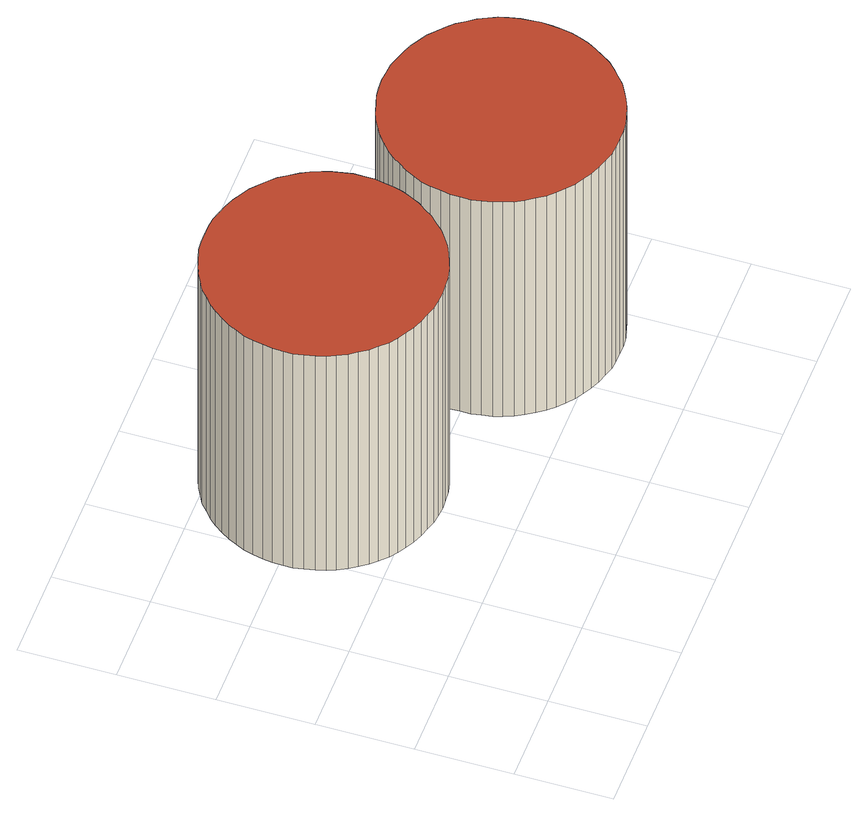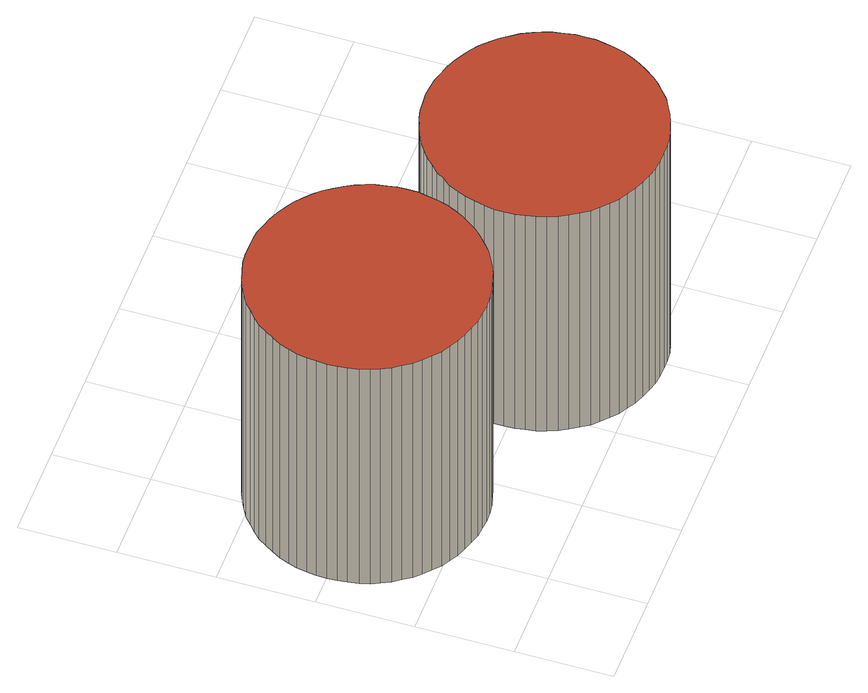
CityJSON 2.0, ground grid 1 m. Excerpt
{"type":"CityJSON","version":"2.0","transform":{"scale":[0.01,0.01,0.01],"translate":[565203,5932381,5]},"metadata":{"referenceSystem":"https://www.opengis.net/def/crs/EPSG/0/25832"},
"CityObjects":{
"building1":{"type":"Building","attributes":{"Gemeindeschluessel":"02000000","Geometrietyp2DReferenz":"3000","function":"51003_1205","roofType":"1000","measuredHeight":3},"geometry":[{"type":"MultiSurface","lod":"2","boundaries":[[[0,1,2,3,4,5,6,7,8,9,10,11,12,13,14,15,16,17,18,19,20,21,22,23,24,25,26,27,28,29,30,31,32,33,34,35,36,37,38,39,40,41,42,43,44,45,46,47,48,49,50,51,52,53,54,55,56,57,58,59,60,61,62,63,64,65,66,67,68,69,70,71]],[[72,73,74,75,76,77,78,79,80,81,82,83,84,85,86,87,88,89,90,91,92,93,94,95,96,97,98,99,100,101,102,103,104,105,106,107,108,109,110,111,112,113,114,115,116,117,118,119,120,121,122,123,124,125,126,127,128,129,130,131,132,133,134,135,136,137,138,139,140,141,142,143]],[[143,142,1,0]],[[142,141,2,1]],[[141,140,3,2]],[[140,139,4,3]],[[139,138,5,4]],[[138,137,6,5]],[[137,136,7,6]],[[136,135,8,7]],[[135,134,9,8]],[[134,133,10,9]],[[133,132,11,10]],[[132,131,12,11]],[[131,130,13,12]],[[130,129,14,13]],[[129,128,15,14]],[[128,127,16,15]],[[127,126,17,16]],[[126,125,18,17]],[[125,124,19,18]],[[124,123,20,19]],[[123,122,21,20]],[[122,121,22,21]],[[121,120,23,22]],[[120,119,24,23]],[[119,118,25,24]],[[118,117,26,25]],[[117,116,27,26]],[[116,115,28,27]],[[115,114,29,28]],[[114,113,30,29]],[[113,112,31,30]],[[112,111,32,31]],[[111,110,33,32]],[[110,109,34,33]],[[109,108,35,34]],[[108,107,36,35]],[[107,106,37,36]],[[106,105,38,37]],[[105,104,39,38]],[[104,103,40,39]],[[103,102,41,40]],[[102,101,42,41]],[[101,100,43,42]],[[100,99,44,43]],[[99,98,45,44]],[[98,97,46,45]],[[97,96,47,46]],[[96,95,48,47]],[[95,94,49,48]],[[94,93,50,49]],[[93,92,51,50]],[[92,91,52,51]],[[91,90,53,52]],[[90,89,54,53]],[[89,88,55,54]],[[88,87,56,55]],[[87,86,57,56]],[[86,85,58,57]],[[85,84,59,58]],[[84,83,60,59]],[[83,82,61,60]],[[82,81,62,61]],[[81,80,63,62]],[[80,79,64,63]],[[79,78,65,64]],[[78,77,66,65]],[[77,76,67,66]],[[76,75,68,67]],[[75,74,69,68]],[[74,73,70,69]],[[73,72,71,70]],[[72,143,0,71]]],"semantics":{"surfaces":[{"type":"GroundSurface"},{"type":"RoofSurface"},{"type":"WallSurface"}],"values":[0,1,2,2,2,2,2,2,2,2,2,2,2,2,2,2,2,2,2,2,2,2,2,2,2,2,2,2,2,2,2,2,2,2,2,2,2,2,2,2,2,2,2,2,2,2,2,2,2,2,2,2,2,2,2,2,2,2,2,2,2,2,2,2,2,2,2,2,2,2,2,2,2,2]}}]},
"building2":{"type":"Building","attributes":{"Gemeindeschluessel":"02000000","Geometrietyp2DReferenz":"3000","function":"51003_1205","roofType":"1000","measuredHeight":3},"geometry":[{"type":"MultiSurface","lod":"2","boundaries":[[[144,145,146,147,148,149,150,151,152,153,154,155,156,157,158,159,160,161,162,163,164,165,166,167,168,169,170,171,172,173,174,175,176,177,178,179,180,181,182,183,184,185,186,187,188,189,190,191,192,193,194,195,196,197,198,199,200,201,202,203,204,205,206,207,208,209,210,211,212,213,214,215]],[[216,217,218,219,220,221,222,223,224,225,226,227,228,229,230,231,232,233,234,235,236,237,238,239,240,241,242,243,244,245,246,247,248,249,250,251,252,253,254,255,256,257,258,259,260,261,262,263,264,265,266,267,268,269,270,271,272,273,274,275,276,277,278,279,280,281,282,283,284,285,286,287]],[[287,286,145,144]],[[286,285,146,145]],[[285,284,147,146]],[[284,283,148,147]],[[283,282,149,148]],[[282,281,150,149]],[[281,280,151,150]],[[280,279,152,151]],[[279,278,153,152]],[[278,277,154,153]],[[277,276,155,154]],[[276,275,156,155]],[[275,274,157,156]],[[274,273,158,157]],[[273,272,159,158]],[[272,271,160,159]],[[271,270,161,160]],[[270,269,162,161]],[[269,268,163,162]],[[268,267,164,163]],[[267,266,165,164]],[[266,265,166,165]],[[265,264,167,166]],[[264,263,168,167]],[[263,262,169,168]],[[262,261,170,169]],[[261,260,171,170]],[[260,259,172,171]],[[259,258,173,172]],[[258,257,174,173]],[[257,256,175,174]],[[256,255,176,175]],[[255,254,177,176]],[[254,253,178,177]],[[253,252,179,178]],[[252,251,180,179]],[[251,250,181,180]],[[250,249,182,181]],[[249,248,183,182]],[[248,247,184,183]],[[247,246,185,184]],[[246,245,186,185]],[[245,244,187,186]],[[244,243,188,187]],[[243,242,189,188]],[[242,241,190,189]],[[241,240,191,190]],[[240,239,192,191]],[[239,238,193,192]],[[238,237,194,193]],[[237,236,195,194]],[[236,235,196,195]],[[235,234,197,196]],[[234,233,198,197]],[[233,232,199,198]],[[232,231,200,199]],[[231,230,201,200]],[[230,229,202,201]],[[229,228,203,202]],[[228,227,204,203]],[[227,226,205,204]],[[226,225,206,205]],[[225,224,207,206]],[[224,223,208,207]],[[223,222,209,208]],[[222,221,210,209]],[[221,220,211,210]],[[220,219,212,211]],[[219,218,213,212]],[[218,217,214,213]],[[217,216,215,214]],[[216,287,144,215]]],"semantics":{"surfaces":[{"type":"GroundSurface"},{"type":"RoofSurface"},{"type":"WallSurface"}],"values":[0,1,2,2,2,2,2,2,2,2,2,2,2,2,2,2,2,2,2,2,2,2,2,2,2,2,2,2,2,2,2,2,2,2,2,2,2,2,2,2,2,2,2,2,2,2,2,2,2,2,2,2,2,2,2,2,2,2,2,2,2,2,2,2,2,2,2,2,2,2,2,2,2,2]}}]}
},
"vertices":[
[206,416,17],[217,416,17],[227,415,17],[237,412,17],[247,409,17],[257,405,17],[266,400,17],[275,395,17],[283,388,17],[291,381,17],[298,374,17],[304,365,17],[310,356,17],[315,347,17],[319,337,17],[322,327,17],[324,317,17],[326,307,17],[326,296,17],[326,286,17],[324,276,17],[322,265,17],[319,255,17],[315,246,17],[310,236,17],[304,228,17],[298,219,17],[291,212,17],[283,204,17],[275,198,17],[266,192,17],[257,188,17],[247,184,17],[237,180,17],[227,178,17],[216,177,17],[206,176,17],[195,177,17],[185,178,17],[175,181,17],[165,184,17],[155,188,17],[146,193,17],[137,198,17],[129,204,17],[121,212,17],[114,219,17],[108,228,17],[102,236,17],[97,246,17],[93,255,17],[90,265,17],[88,276,17],[86,286,17],[86,296,17],[86,307,17],[88,317,17],[90,328,17],[93,338,17],[97,347,17],[102,356,17],[108,365,17],[114,374,17],[121,381,17],[129,388,17],[137,395,17],[146,400,17],[155,405,17],[165,409,17],[175,412,17],[185,415,17],[195,416,17],[195,416,317],[185,415,317],[175,412,317],[165,409,317],[155,405,317],[146,400,317],[137,395,317],[129,388,317],[121,381,317],[114,374,317],[108,365,317],[102,356,317],[97,347,317],[93,338,317],[90,328,317],[88,317,317],[86,307,317],[86,296,317],[86,286,317],[88,276,317],[90,265,317],[93,255,317],[97,246,317],[102,236,317],[108,228,317],[114,219,317],[121,212,317],[129,204,317],[137,198,317],[146,193,317],[155,188,317],[165,184,317],[175,181,317],[185,178,317],[195,177,317],[206,176,317],[216,177,317],[227,178,317],[237,180,317],[247,184,317],[257,188,317],[266,192,317],[275,198,317],[283,204,317],[291,212,317],[298,219,317],[304,228,317],[310,236,317],[315,246,317],[319,255,317],[322,265,317],[324,276,317],[326,286,317],[326,296,317],[326,307,317],[324,317,317],[322,327,317],[319,337,317],[315,347,317],[310,356,317],[304,365,317],[298,374,317],[291,381,317],[283,388,317],[275,395,317],[266,400,317],[257,405,317],[247,409,317],[237,412,317],[227,415,317],[217,416,317],[206,416,317],
[449,321,18],[459,320,18],[470,319,18],[480,316,18],[490,313,18],[500,309,18],[509,304,18],[518,299,18],[526,292,18],[534,285,18],[541,278,18],[547,269,18],[553,261,18],[558,251,18],[562,242,18],[565,232,18],[567,221,18],[568,211,18],[569,201,18],[568,190,18],[567,180,18],[565,169,18],[562,160,18],[558,150,18],[553,141,18],[547,132,18],[541,123,18],[534,116,18],[526,109,18],[518,102,18],[509,97,18],[500,92,18],[490,88,18],[480,85,18],[470,82,18],[459,81,18],[449,81,18],[438,81,18],[428,82,18],[418,85,18],[408,88,18],[398,92,18],[389,97,18],[380,102,18],[372,109,18],[364,116,18],[357,123,18],[351,132,18],[345,141,18],[340,150,18],[336,160,18],[333,169,18],[331,180,18],[329,190,18],[329,201,18],[329,211,18],[331,221,18],[333,232,18],[336,242,18],[340,251,18],[345,261,18],[351,269,18],[357,278,18],[364,285,18],[372,292,18],[380,299,18],[389,304,18],[398,309,18],[408,313,18],[418,316,18],[428,319,18],[438,320,18],[438,320,318],[428,319,318],[418,316,318],[408,313,318],[398,309,318],[389,304,318],[380,299,318],[372,292,318],[364,285,318],[357,278,318],[351,269,318],[345,261,318],[340,251,318],[336,242,318],[333,232,318],[331,221,318],[329,211,318],[329,201,318],[329,190,318],[331,180,318],[333,169,318],[336,160,318],[340,150,318],[345,141,318],[351,132,318],[357,123,318],[364,116,318],[372,109,318],[380,102,318],[389,97,318],[398,92,318],[408,88,318],[418,85,318],[428,82,318],[438,81,318],[449,81,318],[459,81,318],[470,82,318],[480,85,318],[490,88,318],[500,92,318],[509,97,318],[518,102,318],[526,109,318],[534,116,318],[541,123,318],[547,132,318],[553,141,318],[558,150,318],[562,160,318],[565,169,318],[567,180,318],[568,190,318],[569,201,318],[568,211,318],[567,221,318],[565,232,318],[562,242,318],[558,251,318],[553,261,318],[547,269,318],[541,278,318],[534,285,318],[526,292,318],[518,299,318],[509,304,318],[500,309,318],[490,313,318],[480,316,318],[470,319,318],[459,320,318],[449,321,318]
]}
